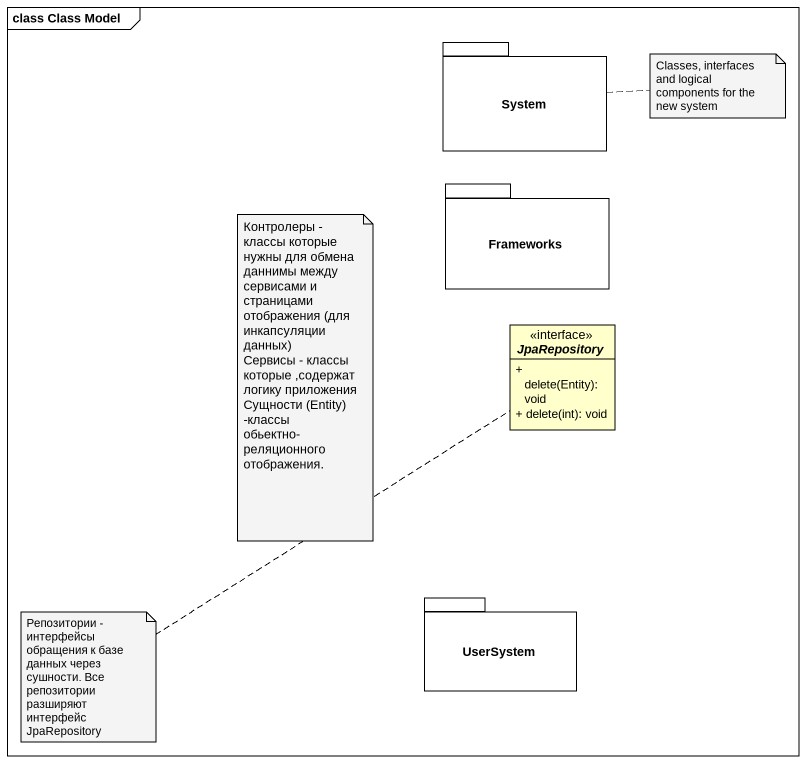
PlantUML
@startuml
mainframe class Class Model
hide circle
hide empty members
skinparam classAttributeIconSize 0
package System {
}
package Frameworks {
}
interface JpaRepository <<interface>> {
  + delete(Entity): void
  + delete(int): void
}
package UserSystem {
}
note right of System : Classes, interfaces and logical components for the new system
note as N2
  Контролеры - классы которые нужны для обмена даннимы между сервисами и страницами отображения (для инкапсуляции данных)
  Сервисы - классы которые ,содержат логику приложения
  Сущности (Entity) -классы обьектно-реляционного отображения.
end note
note bottom of JpaRepository : Репозитории - интерфейсы обращения к базе данных через сушности. Все репозитории разширяют интерфейс JpaRepository
@enduml
